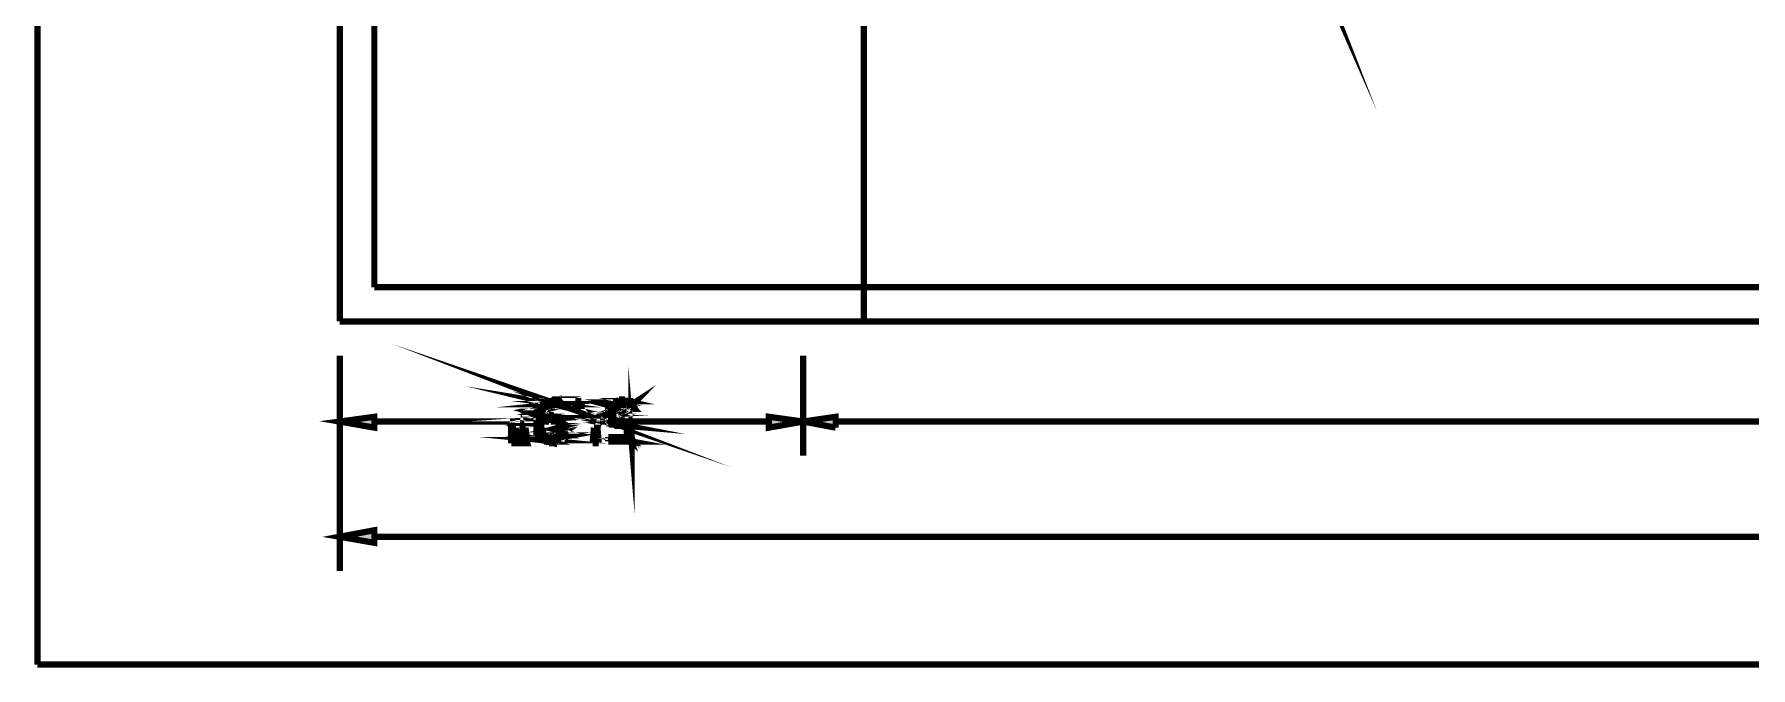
# Model space of a CAD drawing. Header units: inches. Extents: x -524 to 1067, y -71 to 1110.
# Drawn here: x 321.6 to 576.7, y -71.3 to 22.9 of the extents above; entities that cross this region are included whole.
import ezdxf

# ---------------------------------------------------------------- set-up
doc = ezdxf.new("R2010")
doc.units = ezdxf.units.IN
doc.header["$MEASUREMENT"] = 0
doc.layers.add('H', color=7, linetype='Continuous')
doc.layers.add('P', color=7, linetype='Continuous')

msp = doc.modelspace()

# ---------------------------------------------------------------- hatches: boundary and pattern name
at = {"layer": 'H', "linetype": 'Continuous'}
for points in [[(396.45, -33.09), (396.71, -32.83), (397.61, -32.64), (397.61, -32.83), (397.42, -32.83), (397.42, -33.09), (397.16, -33.28), (396.45, -33.54), (396.45, -33.09)], [(396.71, -32.83), (396.71, -32.64), (396.9, -32.64), (398.06, -32.38), (397.86, -32.64), (397.61, -32.64), (396.71, -32.83)], [(396.9, -32.64), (396.9, -32.38), (398.06, -32.38), (396.9, -32.64)], [(397.16, -32.38), (398.57, -32.18), (398.77, -32.12), (398.57, -32.18), (398.57, -32.38), (397.16, -32.38)], [(397.16, -32.38), (397.16, -32.12), (398.77, -32.12), (397.16, -32.38)], [(398.57, -32.12), (398.57, -32.12), (397.42, -32.12), (397.42, -31.93), (397.86, -31.99), (398.57, -32.12), (398.57, -32.12), (397.86, -31.99), (397.86, -31.99), (397.61, -31.93), (398.77, -32.06), (399.03, -32.12), (399.09, -32.12), (398.96, -32.12), (398.83, -32.12), (397.86, -31.99), (397.86, -31.99), (397.42, -31.93), (397.61, -31.93), (397.86, -31.99), (398.83, -32.12), (398.96, -32.12), (398.57, -32.12)], [(399.73, -32.38), (399.73, -32.38), (399.47, -32.38), (399.35, -32.25), (399.09, -32.12), (398.83, -32.12), (397.61, -31.93), (397.86, -31.67), (399.03, -32.12), (399.21, -32.12), (399.09, -32.12), (399.35, -32.25), (399.73, -32.38), (399.73, -32.38), (399.35, -32.25), (399.03, -32.12), (397.86, -31.67), (398.32, -31.67), (399.92, -32.38), (399.73, -32.38)], [(399.92, -32.38), (398.32, -31.67), (399.92, -31.67), (399.92, -32.38)], [(398.57, -31.67), (399.47, -31.48), (399.73, -31.67), (398.57, -31.67)], [(398.57, -31.67), (398.77, -31.48), (399.47, -31.48), (398.57, -31.67)], [(402.05, -32.83), (402.05, -31.67), (402.95, -31.67), (402.95, -32.83), (402.05, -32.83)], [(406.88, -33.28), (406.88, -33.09), (407.59, -33.09), (407.59, -33.99), (406.88, -34.25), (406.88, -33.73), (406.69, -33.73), (406.69, -33.54), (406.88, -33.28)], [(406.88, -32.64), (407.14, -32.38), (408.04, -32.38), (408.04, -32.64), (406.88, -32.64)], [(406.88, -33.09), (406.88, -32.64), (407.84, -32.64), (407.84, -32.83), (407.59, -33.09), (406.88, -33.09)], [(407.14, -32.38), (408.74, -32.12), (408.49, -32.38), (407.14, -32.38)], [(407.14, -32.38), (407.33, -32.12), (408.74, -32.12), (407.14, -32.38)], [(407.33, -32.12), (407.59, -31.93), (409.19, -32.12), (407.33, -32.12)], [(409.45, -32.38), (407.59, -31.93), (409.19, -32.12), (409.45, -32.38)], [(409.45, -32.38), (407.59, -31.93), (410.8, -31.93), (409.65, -32.38), (409.45, -32.38)], [(407.84, -31.93), (407.84, -31.67), (410.35, -31.67), (410.61, -31.93), (407.84, -31.93)], [(408.3, -31.67), (408.49, -31.48), (409.45, -31.48), (409.65, -31.67), (408.3, -31.67)], [(409.65, -32.38), (410.8, -31.93), (409.91, -32.38), (409.65, -32.38)], [(409.91, -32.38), (410.8, -31.93), (410.35, -32.64), (410.16, -32.64), (410.16, -32.38), (409.91, -32.38)], [(410.8, -32.83), (410.35, -32.64), (410.8, -31.93), (410.8, -32.83)], [(410.61, -32.83), (410.35, -32.64), (410.61, -32.64), (410.8, -32.83), (410.61, -32.83)], [(372.11, -35.6), (367.03, -34.7), (372.11, -33.99), (372.11, -35.6)], [(392.52, -37.92), (392.52, -35.6), (393.23, -35.6), (393.23, -37.92), (392.52, -37.92)], [(393.94, -37.92), (394.13, -35.6), (394.58, -35.6), (394.84, -37.92), (393.94, -37.92)], [(397.16, -33.73), (396.25, -33.54), (396.45, -33.54), (397.16, -33.28), (397.16, -33.73)], [(396.25, -34.44), (396.25, -33.54), (397.16, -33.73), (396.9, -33.99), (396.9, -34.25), (396.25, -34.44)], [(396.25, -34.44), (396.9, -34.25), (399.92, -34.25), (399.92, -34.44), (396.25, -34.44)], [(396.25, -34.7), (397.61, -34.5), (397.86, -34.44), (397.61, -34.5), (397.61, -34.7), (396.25, -34.7)], [(396.25, -34.7), (396.25, -34.44), (397.86, -34.44), (396.25, -34.7)], [(396.25, -35.14), (396.25, -34.89), (397.16, -34.7), (396.9, -34.89), (396.25, -35.14)], [(396.25, -34.89), (396.25, -34.7), (397.16, -34.7), (396.25, -34.89)], [(396.25, -35.14), (396.9, -34.89), (396.9, -35.14), (396.25, -35.14)], [(396.25, -36.31), (396.25, -35.4), (396.9, -35.14), (396.9, -36.11), (397.16, -36.31), (396.25, -36.31)], [(396.25, -35.4), (396.25, -35.14), (396.9, -35.14), (396.25, -35.4)], [(397.16, -34.25), (397.42, -33.99), (397.86, -33.99), (398.06, -33.73), (398.77, -33.73), (399.03, -33.99), (399.47, -33.99), (399.73, -34.25), (397.16, -34.25)], [(398.77, -34.7), (398.77, -34.44), (400.18, -34.44), (400.18, -34.7), (398.77, -34.7)], [(399.21, -34.89), (399.21, -34.76), (399.03, -34.7), (399.21, -34.7), (400.18, -34.89), (399.21, -34.89)], [(400.18, -34.89), (399.03, -34.7), (400.18, -34.7), (400.18, -34.89)], [(399.21, -36.75), (399.47, -36.56), (399.47, -36.11), (399.73, -35.85), (400.38, -35.6), (400.38, -36.31), (400.18, -36.56), (400.18, -36.75), (399.21, -36.75)], [(400.38, -35.4), (399.47, -35.14), (399.47, -34.89), (400.38, -34.89), (400.38, -35.4)], [(399.47, -35.6), (399.47, -35.14), (400.38, -35.4), (400.38, -35.6), (399.73, -35.85), (399.47, -35.6)], [(404.56, -37.92), (404.82, -35.6), (405.27, -35.6), (405.53, -37.92), (404.56, -37.92)], [(406.88, -34.44), (406.88, -34.25), (407.59, -33.99), (407.84, -34.25), (407.84, -34.44), (406.88, -34.44)], [(407.14, -34.7), (406.88, -34.44), (408.04, -34.44), (408.3, -34.7), (407.14, -34.7)], [(407.14, -34.89), (409, -34.7), (409.19, -34.7), (407.14, -34.89)], [(407.14, -34.89), (407.14, -34.7), (409, -34.7), (407.14, -34.89)], [(409.65, -35.4), (407.33, -34.89), (407.14, -34.89), (409.19, -34.7), (409.65, -35.4)], [(409.65, -35.4), (407.59, -35.14), (407.33, -35.14), (407.33, -34.89), (409.65, -35.4)], [(409.65, -35.4), (407.59, -35.14), (407.84, -35.14), (409.65, -35.4)], [(408.04, -35.4), (407.84, -35.14), (409.65, -35.4), (408.04, -35.4)], [(409.65, -35.4), (409.19, -34.7), (409.45, -34.7), (409.65, -35.4)], [(410.35, -37.72), (409.65, -35.4), (409.45, -34.7), (409.65, -34.7), (410.35, -37.72)], [(410.35, -37.72), (409.65, -34.7), (409.91, -34.7), (410.35, -37.72)], [(410.35, -37.72), (409.65, -37.01), (409.65, -35.4), (410.35, -37.72)], [(410.35, -37.72), (409.91, -34.7), (410.16, -34.7), (410.35, -37.72)], [(410.35, -37.72), (410.16, -34.7), (410.35, -34.7), (410.35, -37.72)], [(430.76, -35.6), (430.76, -33.99), (435.85, -34.7), (430.76, -35.6)], [(440.74, -35.6), (435.85, -34.7), (440.74, -33.99), (440.74, -35.6)], [(396.25, -36.56), (396.25, -36.31), (397.16, -36.31), (397.16, -36.56), (396.25, -36.56)], [(396.45, -37.01), (396.45, -36.56), (397.16, -36.56), (397.42, -36.75), (396.45, -37.01)], [(396.45, -37.01), (397.42, -36.75), (397.61, -37.01), (396.45, -37.01)], [(396.71, -37.27), (396.71, -37.01), (397.86, -37.01), (398.06, -37.27), (396.71, -37.27)], [(398.06, -37.92), (397.86, -37.72), (397.42, -37.72), (397.16, -37.46), (396.9, -37.46), (396.9, -37.27), (399.73, -37.27), (399.73, -37.46), (399.47, -37.46), (399.21, -37.72), (398.77, -37.72), (398.77, -37.92), (398.06, -37.92)], [(398.77, -37.27), (398.77, -37.01), (399.92, -37.01), (399.92, -37.27), (398.77, -37.27)], [(399.03, -37.01), (399.21, -36.75), (400.18, -36.75), (400.18, -37.01), (399.03, -37.01)], [(406.88, -37.72), (406.88, -37.01), (410.35, -37.72), (406.88, -37.72)], [(410.35, -37.72), (406.88, -37.01), (409.65, -37.01), (410.35, -37.72)], [(372.11, -52.79), (367.03, -51.82), (372.11, -50.92), (372.11, -52.79)]]:
    msp.add_hatch(color=256, dxfattribs=at).paths.add_polyline_path(points)

# ---------------------------------------------------------------- linework, layer by layer
at = {"layer": 'P', "const_width": 0.927}
for points in [[(322.02, -70.81), (322.02, 746.87), (1045.84, 746.87), (1045.84, -42.29)], [(366.96, -19.82), (366.96, 604.07)], [(372.11, 604.07), (372.11, -14.74)], [(444.86, 169.97), (444.86, -19.82)], [(511.62, 34.64), (512.97, 31.17), (511.36, 34.83), (511.62, 34.64)], [(952.88, -14.74), (372.11, -14.74)], [(957.96, -19.82), (366.96, -19.82)], [(366.96, -24.91), (366.96, -56.91)], [(366.96, -24.91), (366.96, -39.78)], [(435.85, -24.91), (435.85, -39.78)], [(435.85, -24.91), (435.85, -39.78)], [(410.1, -34.7), (410.35, -37.66), (410.35, -34.7), (410.1, -34.7)], [(399.21, -32.12), (397.61, -31.86), (399.47, -32.31), (399.21, -32.12)], [(397.61, -31.86), (399.47, -32.31), (397.8, -31.67)], [(410.1, -32.31), (410.8, -31.86), (410.1, -32.57), (410.1, -32.31)], [(398.77, -32.12), (397.16, -32.31), (398.96, -32.12), (398.77, -32.12)], [(397.16, -32.31), (398.96, -32.12), (397.16, -32.12), (397.16, -32.31)], [(397.35, -32.12), (399.21, -32.12), (397.35, -31.86), (397.35, -32.12)], [(397.16, -33.47), (396.19, -33.47), (397.16, -33.73), (397.16, -33.47)], [(398.06, -32.31), (396.9, -32.57), (398.06, -32.31), (396.9, -32.57), (397.8, -32.57)], [(397.35, -33.02), (396.45, -33.28), (397.16, -33.28), (397.35, -33.02)], [(396.9, -32.31), (398.06, -32.31), (396.9, -32.57), (396.9, -32.31)], [(396.64, -32.57), (397.61, -32.57), (396.64, -32.83)], [(399.47, -31.41), (398.51, -31.67), (399.47, -31.41), (398.51, -31.67), (399.67, -31.67), (399.47, -31.41)], [(397.35, -32.83), (396.45, -33.02), (396.64, -32.83)], [(399.92, -32.31), (398.06, -31.67), (398.25, -31.67), (399.92, -32.31)], [(396.19, -33.47), (397.16, -33.73), (396.19, -33.47)], [(397.16, -33.47), (396.19, -33.47)], [(396.19, -33.47), (396.45, -33.47)], [(399.92, -31.67), (398.25, -31.67), (399.92, -31.67), (398.25, -31.67), (399.92, -32.31)], [(398.77, -31.41), (399.47, -31.41), (398.51, -31.67), (398.77, -31.41)], [(397.35, -32.83), (396.45, -33.02)], [(396.45, -33.02), (397.35, -33.02)], [(396.45, -33.02), (397.35, -33.02)], [(397.35, -33.02), (396.45, -33.02), (396.45, -33.02), (397.35, -33.02)], [(396.45, -33.02), (397.35, -33.02)], [(396.45, -33.02), (397.35, -33.02)], [(397.35, -33.02), (396.45, -33.28)], [(396.45, -33.28), (396.45, -33.02)], [(397.16, -33.28), (396.45, -33.47), (397.16, -33.28)], [(396.45, -33.28), (397.16, -33.28)], [(397.16, -33.28), (396.45, -33.47), (396.45, -33.28)], [(397.16, -33.47), (396.45, -33.47)], [(396.45, -33.47), (397.16, -33.47), (397.16, -33.47), (396.45, -33.47)], [(397.61, -32.57), (396.64, -32.83), (397.61, -32.57)], [(397.8, -32.57), (396.64, -32.57)], [(396.64, -32.57), (396.9, -32.57)], [(397.8, -32.57), (396.64, -32.57)], [(396.64, -32.57), (397.8, -32.57), (397.8, -32.57), (396.64, -32.57)], [(397.8, -32.57), (396.64, -32.57)], [(396.64, -32.57), (396.64, -32.57)], [(397.8, -32.57), (396.64, -32.57)], [(396.64, -32.57), (397.61, -32.57), (397.8, -32.57)], [(396.64, -32.83), (396.64, -32.57)], [(397.61, -32.83), (396.64, -32.83)], [(396.64, -32.83), (397.35, -32.83), (397.61, -32.83)], [(396.64, -32.83), (397.35, -32.83)], [(398.51, -32.31), (396.9, -32.31), (398.51, -32.31)], [(398.25, -32.31), (396.9, -32.31), (398.06, -32.31)], [(397.16, -32.31), (398.51, -32.31), (396.9, -32.31)], [(396.9, -32.31), (397.16, -32.31)], [(396.9, -32.57), (397.8, -32.57)], [(398.96, -32.12), (397.16, -32.12), (398.96, -32.12)], [(399.21, -32.12), (397.16, -32.12)], [(397.16, -32.12), (397.35, -32.12)], [(398.77, -32.12), (397.16, -32.31), (398.77, -32.12)], [(398.51, -32.12), (397.16, -32.31)], [(397.16, -32.31), (398.51, -32.31), (398.51, -32.12)], [(397.8, -31.67), (399.67, -32.31), (399.47, -32.31)], [(399.21, -32.12), (397.35, -31.86), (399.21, -32.12), (399.21, -32.12), (397.35, -31.86)], [(399.21, -32.12), (397.61, -31.86), (397.35, -31.86)], [(397.35, -32.12), (399.21, -32.12)], [(397.35, -33.02), (397.35, -32.83)], [(397.35, -33.02), (397.35, -33.02)], [(397.8, -31.67), (397.61, -31.86)], [(399.47, -32.31), (397.8, -31.67), (399.47, -32.31), (399.47, -32.31), (397.8, -31.67), (399.47, -32.31)], [(397.8, -31.67), (397.8, -31.67), (399.47, -32.31)], [(397.8, -31.67), (399.67, -32.31), (397.8, -31.67), (397.8, -31.67), (399.67, -32.31)], [(397.8, -31.67), (399.92, -32.31)], [(397.8, -31.67), (399.92, -32.31)], [(398.06, -31.67), (397.8, -31.67)], [(397.8, -32.57), (398.06, -32.31)], [(399.92, -32.31), (398.06, -31.67)], [(398.06, -32.31), (398.25, -32.31)], [(399.67, -31.67), (398.25, -31.67)], [(398.25, -31.67), (399.67, -31.67)], [(399.92, -31.67), (398.25, -31.67), (398.25, -31.67), (399.92, -31.67)], [(399.67, -31.67), (398.25, -31.67)], [(398.25, -31.67), (398.51, -31.67)], [(398.51, -31.67), (399.67, -31.67)], [(398.96, -31.41), (399.47, -31.41)], [(399.47, -31.41), (398.96, -31.41)], [(398.96, -31.41), (399.21, -31.41)], [(399.21, -31.41), (398.96, -31.41), (398.96, -31.41), (398.96, -31.41)], [(399.21, -31.41), (399.47, -31.41)], [(399.47, -31.41), (399.21, -31.41)], [(399.67, -32.31), (399.67, -32.31), (399.67, -32.31)], [(399.92, -32.31), (399.67, -32.31)], [(399.92, -32.31), (399.92, -31.67)], [(401.99, -31.67), (402.89, -31.67), (401.99, -31.67), (401.99, -31.67), (402.89, -31.67)], [(401.99, -31.67), (402.89, -32.83)], [(401.99, -31.67), (402.89, -32.83), (401.99, -32.83)], [(401.99, -32.83), (401.99, -31.67)], [(402.89, -32.83), (402.89, -31.67)], [(407.59, -33.47), (406.62, -33.73), (407.59, -33.73), (407.59, -33.47)], [(409.65, -32.31), (407.59, -31.86), (410.8, -31.86)], [(408.04, -32.31), (407.07, -32.31), (408.04, -32.57), (408.04, -32.31)], [(404.56, -37.92), (405.27, -35.6), (405.46, -37.92)], [(406.88, -33.02), (407.59, -33.02), (406.88, -33.28)], [(407.59, -33.47), (406.62, -33.47), (406.88, -33.28)], [(408.49, -31.41), (409.65, -31.67), (408.23, -31.67)], [(407.59, -33.47), (406.62, -33.47), (407.59, -33.47), (407.59, -33.47), (406.62, -33.47)], [(407.59, -33.47), (406.62, -33.73), (406.62, -33.47)], [(406.88, -32.57), (407.07, -32.31)], [(408.04, -32.57), (406.88, -32.57)], [(406.88, -32.57), (408.04, -32.57)], [(408.04, -32.57), (406.88, -32.57), (407.78, -32.57)], [(406.88, -32.57), (407.78, -32.57)], [(407.78, -32.57), (406.88, -32.83)], [(406.88, -32.83), (406.88, -32.57)], [(407.78, -32.57), (406.88, -32.83)], [(406.88, -32.83), (407.78, -32.83), (407.78, -32.57)], [(408.04, -32.57), (406.88, -32.57)], [(406.88, -32.83), (407.78, -32.83)], [(407.78, -32.83), (406.88, -32.83), (406.88, -32.83), (407.78, -32.83)], [(406.88, -32.83), (407.59, -33.02)], [(406.88, -32.83), (407.59, -33.02)], [(407.59, -33.02), (406.88, -33.02), (406.88, -32.83)], [(407.59, -33.02), (406.88, -33.02)], [(406.88, -33.02), (407.59, -33.02)], [(407.59, -33.02), (406.88, -33.02)], [(406.88, -33.02), (407.59, -33.02)], [(406.88, -33.28), (406.88, -33.02)], [(407.59, -33.02), (406.88, -33.28)], [(406.88, -33.28), (407.59, -33.28), (407.59, -33.02)], [(406.88, -33.28), (407.59, -33.28), (406.88, -33.28), (406.88, -33.28), (407.59, -33.28)], [(406.88, -33.28), (407.59, -33.47)], [(406.88, -33.28), (407.59, -33.47)], [(408.68, -32.12), (408.49, -32.31), (407.07, -32.31)], [(407.07, -32.31), (408.68, -32.12)], [(408.68, -32.12), (407.07, -32.31), (408.68, -32.12)], [(408.68, -32.12), (407.33, -32.12), (407.07, -32.31)], [(407.07, -32.31), (408.68, -32.12)], [(408.23, -32.31), (407.07, -32.31), (408.23, -32.31)], [(407.07, -32.31), (408.04, -32.57)], [(408.49, -32.31), (407.07, -32.31)], [(407.07, -32.31), (408.49, -32.31)], [(408.23, -32.31), (407.07, -32.31), (407.07, -32.31), (408.23, -32.31)], [(408.49, -32.31), (407.07, -32.31)], [(407.07, -32.31), (408.49, -32.31)], [(407.33, -32.12), (407.59, -31.86)], [(408.94, -32.12), (407.33, -32.12), (408.94, -32.12), (407.33, -32.12), (407.33, -32.12), (408.94, -32.12)], [(408.94, -32.12), (407.33, -32.12), (408.94, -32.12)], [(409.19, -32.12), (407.33, -32.12)], [(408.94, -32.12), (407.33, -32.12), (408.94, -32.12)], [(407.59, -31.86), (409.19, -32.12)], [(409.19, -32.12), (409.39, -32.31), (407.59, -31.86)], [(407.59, -31.86), (409.19, -32.12)], [(409.39, -32.31), (407.59, -31.86), (407.59, -31.86), (409.39, -32.31)], [(409.39, -32.31), (407.59, -31.86), (409.39, -32.31)], [(410.8, -31.86), (407.59, -31.86), (410.55, -31.86), (410.8, -31.86)], [(407.59, -31.86), (410.55, -31.86), (407.78, -31.86), (407.59, -31.86)], [(407.59, -33.02), (407.78, -32.83)], [(407.59, -33.02), (407.59, -33.02)], [(407.59, -33.47), (407.59, -33.28)], [(407.78, -31.86), (410.35, -31.67), (410.55, -31.86)], [(407.78, -31.86), (410.35, -31.67)], [(410.35, -31.67), (407.78, -31.67)], [(407.78, -31.67), (407.78, -31.86)], [(410.35, -31.67), (407.78, -31.67), (410.35, -31.67), (410.35, -31.67), (407.78, -31.67)], [(410.35, -31.67), (408.04, -31.67), (407.78, -31.67)], [(410.55, -31.86), (407.78, -31.86)], [(407.78, -32.57), (408.04, -32.57)], [(410.35, -31.67), (408.04, -31.67), (410.1, -31.67), (410.35, -31.67)], [(408.04, -31.67), (410.1, -31.67), (409.84, -31.67)], [(409.84, -31.67), (408.04, -31.67)], [(409.84, -31.67), (408.04, -31.67), (408.23, -31.67)], [(409.19, -34.7), (409.65, -35.34), (409.39, -34.7), (409.19, -34.7)], [(408.23, -31.67), (408.49, -31.41)], [(409.65, -31.67), (408.23, -31.67)], [(408.23, -31.67), (409.84, -31.67), (409.65, -31.67)], [(408.23, -31.67), (409.84, -31.67), (408.23, -31.67), (408.23, -31.67), (409.84, -31.67), (408.23, -31.67)], [(409.84, -31.67), (409.84, -31.67), (408.23, -31.67)], [(409.39, -31.41), (408.49, -31.41), (408.68, -31.41)], [(409.39, -31.41), (408.49, -31.41)], [(408.49, -31.41), (409.65, -31.67)], [(408.49, -32.31), (408.49, -32.31)], [(409.19, -31.41), (408.68, -31.41), (409.19, -31.41)], [(409.39, -31.41), (408.68, -31.41)], [(408.68, -31.41), (409.39, -31.41), (409.39, -31.41), (408.68, -31.41)], [(408.94, -31.41), (408.68, -31.41), (408.94, -31.41)], [(409.19, -31.41), (408.68, -31.41), (408.68, -31.41), (409.19, -31.41)], [(409.65, -31.67), (409.39, -31.41)], [(410.8, -31.86), (409.65, -32.31)], [(409.65, -32.31), (410.8, -31.86), (409.65, -32.31), (410.8, -31.86)], [(409.84, -32.31), (409.65, -32.31)], [(410.8, -31.86), (409.84, -32.31)], [(410.8, -31.86), (409.84, -32.31), (409.84, -32.31), (410.8, -31.86)], [(409.84, -32.31), (410.8, -31.86), (409.84, -32.31)], [(410.8, -31.86), (410.1, -32.57)], [(410.1, -32.57), (410.35, -32.57)], [(410.55, -32.57), (410.8, -32.83), (410.55, -32.83)], [(410.35, -32.57), (410.8, -31.86)], [(410.8, -31.86), (410.35, -32.57)], [(410.35, -32.57), (410.8, -32.83), (410.35, -32.57)], [(410.35, -32.57), (410.8, -32.83)], [(410.55, -32.83), (410.55, -32.57)], [(410.8, -32.83), (410.8, -31.86)], [(372.11, -35.6), (372.11, -33.99), (366.96, -34.7), (372.11, -35.6)], [(372.11, -34.7), (392.26, -34.7)], [(396.19, -34.44), (399.92, -34.18), (396.9, -34.18)], [(397.61, -34.7), (396.19, -34.7), (397.61, -34.44), (397.61, -34.7)], [(397.16, -34.7), (396.9, -34.89), (396.19, -34.89), (397.16, -34.7)], [(393.16, -37.92), (392.46, -35.6), (393.16, -35.6)], [(392.46, -37.92), (393.16, -37.92), (392.46, -35.6)], [(392.46, -35.6), (392.46, -37.92)], [(397.61, -34.44), (397.8, -34.44), (396.19, -34.7)], [(396.19, -34.7), (397.16, -34.7), (396.19, -34.89)], [(393.16, -35.6), (393.16, -37.92)], [(396.9, -33.99), (396.19, -34.18), (396.9, -34.18)], [(393.87, -37.92), (394.84, -37.92), (394.13, -35.6), (393.87, -37.92)], [(396.19, -33.99), (396.9, -33.99), (396.19, -34.18), (396.19, -33.99)], [(396.9, -35.6), (396.19, -35.6), (396.9, -35.85)], [(397.16, -33.73), (396.19, -33.73), (396.9, -33.99)], [(394.84, -37.92), (394.13, -35.6)], [(394.13, -35.6), (394.58, -35.6)], [(400.12, -34.7), (398.77, -34.44), (400.12, -34.44), (400.12, -34.7)], [(394.58, -35.6), (394.84, -37.92)], [(396.19, -34.18), (396.9, -34.18), (396.19, -34.44), (396.19, -34.18)], [(396.19, -35.6), (396.9, -35.85), (396.19, -35.85), (396.19, -35.6)], [(398.77, -34.7), (400.12, -34.7), (398.77, -34.44), (398.77, -34.7)], [(396.19, -36.05), (397.16, -36.31), (396.9, -36.05)], [(396.19, -33.73), (397.16, -33.73)], [(397.16, -33.73), (396.19, -33.73)], [(396.19, -33.73), (396.19, -33.73)], [(396.19, -33.73), (396.9, -33.99)], [(396.19, -33.99), (396.19, -33.73)], [(396.9, -33.99), (396.19, -33.99)], [(396.9, -33.99), (396.19, -33.99)], [(396.19, -33.99), (396.9, -33.99)], [(396.19, -34.44), (399.92, -34.18), (399.92, -34.44)], [(396.9, -34.18), (396.19, -34.44)], [(396.19, -34.7), (397.61, -34.44)], [(398.25, -34.44), (396.19, -34.44)], [(396.19, -34.44), (398.25, -34.44)], [(398.06, -34.44), (396.19, -34.44), (397.8, -34.44), (398.06, -34.44)], [(396.19, -34.44), (397.8, -34.44)], [(397.8, -34.44), (396.19, -34.7), (396.19, -34.44)], [(398.25, -34.44), (396.19, -34.44), (399.92, -34.44), (398.25, -34.44)], [(396.19, -34.44), (399.92, -34.44), (396.19, -34.44), (396.19, -34.44), (399.92, -34.44)], [(397.61, -34.7), (396.19, -34.7), (397.61, -34.7)], [(397.35, -34.7), (396.19, -34.7), (397.16, -34.7)], [(396.19, -34.89), (396.19, -34.7)], [(397.16, -34.7), (396.19, -34.89), (397.16, -34.7), (397.16, -34.7)], [(396.9, -34.89), (396.19, -35.14), (396.9, -34.89), (396.19, -35.14)], [(396.19, -35.14), (396.9, -35.14), (396.9, -34.89)], [(396.9, -34.89), (396.19, -34.89), (396.9, -34.89), (396.9, -34.89), (396.19, -34.89)], [(396.9, -34.89), (396.19, -35.14), (396.19, -34.89)], [(396.9, -35.14), (396.19, -35.34), (396.9, -35.14), (396.19, -35.34)], [(396.19, -35.34), (396.9, -35.34), (396.9, -35.14)], [(396.19, -35.14), (396.9, -35.14)], [(396.9, -35.14), (396.19, -35.14)], [(396.19, -35.14), (396.9, -35.14)], [(396.9, -35.14), (396.19, -35.34), (396.19, -35.14)], [(396.19, -35.34), (396.9, -35.34)], [(396.9, -35.34), (396.19, -35.6), (396.19, -35.34)], [(396.9, -35.34), (396.19, -35.6)], [(396.19, -35.6), (396.9, -35.6)], [(396.19, -35.6), (396.9, -35.6)], [(396.9, -35.6), (396.19, -35.6)], [(396.19, -35.6), (396.19, -35.6)], [(396.9, -35.85), (396.19, -35.85)], [(396.19, -35.85), (396.9, -35.85), (396.9, -35.85), (396.19, -35.85)], [(396.9, -35.85), (396.19, -36.05), (396.19, -35.85)], [(396.9, -35.85), (396.19, -36.05)], [(396.19, -36.05), (396.9, -36.05), (396.9, -35.85)], [(396.19, -36.05), (396.9, -36.05), (396.19, -36.05), (396.19, -36.05), (396.9, -36.05)], [(396.19, -36.05), (397.16, -36.31)], [(397.16, -36.31), (396.19, -36.31), (396.19, -36.05)], [(400.38, -35.34), (399.47, -35.6), (400.38, -35.6), (400.38, -35.34)], [(400.38, -36.31), (399.47, -36.05), (400.38, -36.05), (400.38, -36.31)], [(396.9, -33.99), (397.16, -33.73)], [(396.9, -33.99), (396.9, -33.99)], [(396.9, -34.18), (396.9, -33.99)], [(399.92, -34.18), (396.9, -34.18)], [(396.9, -34.18), (399.92, -34.18)], [(399.67, -34.18), (396.9, -34.18)], [(396.9, -34.18), (399.67, -34.18)], [(396.9, -34.18), (399.67, -34.18)], [(399.67, -34.18), (397.16, -34.18), (396.9, -34.18)], [(396.9, -35.6), (396.9, -35.34)], [(396.9, -35.85), (396.9, -35.6)], [(397.16, -34.18), (399.47, -33.99)], [(397.16, -34.18), (399.47, -33.99)], [(399.47, -33.99), (397.35, -33.99), (397.16, -34.18)], [(399.67, -34.18), (397.16, -34.18)], [(397.16, -34.7), (397.35, -34.7)], [(399.47, -33.99), (397.35, -33.99)], [(397.35, -33.99), (399.47, -33.99)], [(397.35, -33.99), (399.47, -33.99)], [(399.47, -33.99), (397.35, -33.99), (397.35, -33.99), (399.47, -33.99)], [(397.35, -33.99), (399.21, -33.99), (399.47, -33.99)], [(397.35, -33.99), (399.21, -33.99)], [(399.21, -33.99), (397.61, -33.99), (397.35, -33.99)], [(399.21, -33.99), (397.61, -33.99)], [(397.61, -33.99), (398.96, -33.99), (399.21, -33.99)], [(397.61, -33.99), (398.96, -33.99)], [(398.96, -33.99), (397.61, -33.99), (397.61, -33.99), (398.96, -33.99)], [(397.61, -33.99), (398.96, -33.99)], [(397.61, -33.99), (398.96, -33.99), (397.8, -33.99)], [(397.8, -33.99), (397.61, -33.99)], [(398.06, -33.73), (397.8, -33.99)], [(398.96, -33.99), (397.8, -33.99)], [(397.8, -33.99), (398.96, -33.99), (398.96, -33.99), (397.8, -33.99)], [(398.96, -33.99), (398.06, -33.73)], [(398.96, -33.99), (398.06, -33.73)], [(398.06, -33.73), (398.77, -33.73)], [(398.06, -33.73), (398.77, -33.73)], [(398.77, -33.73), (398.06, -33.73), (398.06, -33.73), (398.77, -33.73)], [(398.06, -33.73), (398.51, -33.73), (398.77, -33.73)], [(398.06, -33.73), (398.51, -33.73)], [(398.51, -33.73), (398.25, -33.73), (398.06, -33.73)], [(398.51, -33.73), (398.25, -33.73)], [(398.25, -33.73), (398.51, -33.73)], [(400.12, -34.44), (398.51, -34.44), (398.25, -34.44), (400.12, -34.44)], [(399.92, -34.44), (398.25, -34.44), (400.12, -34.44), (399.92, -34.44)], [(398.25, -34.44), (400.12, -34.44)], [(400.12, -34.44), (398.25, -34.44)], [(398.25, -34.44), (398.25, -34.44)], [(398.77, -34.44), (400.12, -34.44), (398.51, -34.44)], [(398.51, -34.44), (398.77, -34.44)], [(398.77, -33.73), (398.96, -33.99)], [(398.77, -34.7), (400.12, -34.7)], [(400.12, -34.7), (398.77, -34.7)], [(399.47, -36.5), (400.38, -36.31), (400.12, -36.5)], [(398.96, -33.99), (398.96, -33.99)], [(398.96, -34.7), (400.12, -34.89), (398.96, -34.7)], [(398.96, -34.7), (400.12, -34.7), (398.96, -34.7), (398.96, -34.7), (400.12, -34.7)], [(398.96, -34.7), (400.12, -34.89)], [(399.21, -34.7), (400.12, -34.89)], [(399.21, -34.89), (399.21, -34.7)], [(400.12, -34.89), (399.21, -34.89)], [(399.21, -34.89), (400.12, -34.89)], [(400.12, -34.89), (399.21, -34.89)], [(399.21, -34.89), (400.38, -34.89), (400.12, -34.89)], [(399.21, -34.89), (400.38, -34.89)], [(399.47, -34.89), (399.21, -34.89)], [(400.12, -34.89), (399.21, -34.89)], [(399.47, -33.99), (399.67, -34.18)], [(399.47, -33.99), (399.47, -33.99)], [(400.38, -34.89), (399.47, -34.89)], [(400.38, -34.89), (399.47, -34.89)], [(399.47, -34.89), (400.38, -35.14), (400.38, -34.89)], [(399.47, -34.89), (400.38, -35.14)], [(399.47, -35.14), (399.47, -34.89)], [(399.47, -35.14), (400.38, -35.34), (399.47, -35.14)], [(400.38, -35.14), (399.47, -35.14)], [(400.38, -35.14), (399.47, -35.14)], [(399.47, -35.14), (400.38, -35.34), (400.38, -35.14)], [(399.47, -35.34), (400.38, -35.34)], [(400.38, -35.34), (399.47, -35.34)], [(399.47, -35.34), (399.47, -35.34)], [(400.38, -35.34), (399.47, -35.34)], [(399.47, -35.34), (400.38, -35.34), (400.38, -35.34), (399.47, -35.34)], [(400.38, -35.34), (399.47, -35.6)], [(399.47, -35.6), (399.47, -35.34)], [(399.47, -35.6), (400.38, -35.6)], [(399.67, -35.85), (399.47, -35.6)], [(399.67, -35.85), (399.47, -36.05)], [(400.38, -36.31), (399.47, -36.05), (399.47, -36.31)], [(399.47, -36.05), (400.38, -36.05)], [(399.67, -34.18), (399.67, -34.18)], [(400.38, -35.6), (399.67, -35.85)], [(400.38, -35.6), (399.67, -35.85)], [(400.38, -36.05), (399.67, -35.85)], [(400.38, -36.05), (399.67, -35.85)], [(399.67, -35.85), (400.38, -35.85), (400.38, -36.05)], [(399.67, -35.85), (400.38, -35.85)], [(400.38, -35.85), (399.67, -35.85)], [(399.67, -35.85), (399.67, -35.85)], [(400.38, -35.85), (399.67, -35.85)], [(399.67, -35.85), (400.38, -35.85), (400.38, -35.85), (399.67, -35.85)], [(400.12, -34.89), (400.12, -34.7)], [(400.38, -35.85), (400.38, -35.6)], [(407.07, -34.89), (408.68, -34.7), (407.07, -34.7), (407.07, -34.89)], [(406.88, -34.44), (408.23, -34.7), (407.07, -34.7), (406.88, -34.44)], [(404.56, -37.92), (404.75, -35.6), (404.56, -37.92), (404.56, -37.92), (404.75, -35.6)], [(404.56, -37.92), (405.27, -35.6), (404.75, -35.6)], [(406.88, -33.99), (407.59, -33.99), (406.88, -34.18)], [(407.59, -33.73), (406.88, -33.73), (407.59, -33.99), (407.59, -33.73)], [(406.88, -34.18), (407.78, -34.44), (406.88, -34.44), (406.88, -34.18)], [(406.62, -33.73), (407.59, -33.73)], [(407.59, -33.73), (406.88, -33.73), (406.62, -33.73)], [(406.88, -33.73), (407.59, -33.99)], [(406.88, -33.99), (406.88, -33.73)], [(407.59, -33.99), (407.78, -34.18), (406.88, -34.18)], [(406.88, -34.18), (407.59, -33.99)], [(407.59, -33.99), (406.88, -33.99)], [(407.59, -33.99), (406.88, -33.99)], [(406.88, -33.99), (407.59, -33.99)], [(406.88, -34.18), (406.88, -33.99)], [(407.78, -34.18), (406.88, -34.18)], [(406.88, -34.18), (407.78, -34.18)], [(406.88, -34.18), (407.78, -34.18)], [(407.78, -34.18), (406.88, -34.18), (406.88, -34.18), (407.78, -34.18)], [(406.88, -34.18), (407.78, -34.44)], [(407.78, -34.44), (406.88, -34.44)], [(406.88, -34.44), (407.78, -34.44)], [(408.04, -34.44), (406.88, -34.44)], [(406.88, -34.44), (408.04, -34.44), (408.04, -34.44), (406.88, -34.44)], [(408.04, -34.44), (406.88, -34.44)], [(406.88, -34.44), (406.88, -34.44)], [(408.04, -34.44), (406.88, -34.44)], [(406.88, -34.44), (408.23, -34.7)], [(408.94, -34.7), (407.07, -34.89), (408.94, -34.7)], [(409.19, -34.7), (407.07, -34.89), (409.19, -34.7), (409.19, -34.7)], [(408.94, -34.7), (407.07, -34.89), (408.68, -34.7)], [(408.68, -34.7), (407.07, -34.7)], [(407.07, -34.7), (408.68, -34.7), (408.68, -34.7), (407.07, -34.7)], [(408.49, -34.7), (407.07, -34.7)], [(408.23, -34.7), (407.07, -34.7), (408.23, -34.7)], [(408.49, -34.7), (407.07, -34.7)], [(407.07, -34.7), (408.49, -34.7)], [(407.07, -34.89), (409.19, -34.7)], [(409.65, -35.34), (407.07, -34.89)], [(407.07, -34.89), (407.33, -34.89)], [(409.65, -35.34), (407.07, -34.89)], [(409.65, -35.34), (407.33, -35.14), (407.33, -34.89), (409.65, -35.34)], [(407.33, -34.89), (409.65, -35.34)], [(407.59, -35.14), (409.65, -35.34), (407.33, -35.14)], [(407.33, -35.14), (407.59, -35.14)], [(407.59, -33.99), (407.59, -33.99)], [(409.65, -35.34), (407.59, -35.14)], [(407.59, -35.14), (407.78, -35.14)], [(409.65, -35.34), (407.59, -35.14), (407.59, -35.14), (409.65, -35.34)], [(407.78, -34.18), (407.78, -34.18)], [(407.78, -34.44), (407.78, -34.18)], [(407.78, -35.14), (408.04, -35.34), (409.65, -35.34)], [(409.65, -35.34), (407.78, -35.14)], [(407.78, -35.14), (409.65, -35.34)], [(408.23, -34.7), (408.04, -34.44)], [(408.04, -35.34), (409.65, -35.34)], [(409.65, -35.34), (408.04, -35.34)], [(408.04, -35.34), (409.65, -35.34)], [(409.65, -35.34), (408.04, -35.34)], [(408.04, -35.34), (408.04, -35.34)], [(409.39, -35.34), (408.23, -35.34), (408.49, -35.34)], [(409.39, -35.34), (408.23, -35.34), (409.65, -35.34)], [(408.23, -35.34), (409.65, -35.34)], [(409.65, -35.34), (408.23, -35.34)], [(408.23, -35.34), (408.23, -35.34)], [(408.68, -34.7), (408.49, -34.7)], [(408.49, -34.7), (408.49, -34.7)], [(409.39, -35.34), (408.49, -35.34)], [(408.49, -35.34), (408.68, -35.34)], [(409.39, -35.34), (408.49, -35.34)], [(408.49, -35.34), (409.39, -35.34), (409.39, -35.34), (408.49, -35.34)], [(408.68, -34.7), (408.94, -34.7)], [(408.94, -35.34), (408.68, -35.34)], [(408.68, -35.34), (408.94, -35.34)], [(409.19, -35.34), (408.68, -35.34)], [(408.68, -35.34), (409.19, -35.34), (409.19, -35.34), (408.68, -35.34)], [(409.19, -35.34), (408.68, -35.34)], [(408.68, -35.34), (408.68, -35.34)], [(409.19, -35.34), (408.68, -35.34)], [(408.68, -35.34), (409.39, -35.34)], [(408.68, -35.34), (409.39, -35.34)], [(409.19, -34.7), (409.65, -35.34)], [(409.39, -35.34), (409.19, -35.34)], [(410.35, -37.66), (409.39, -34.7), (409.65, -34.7)], [(409.65, -35.34), (409.39, -34.7)], [(409.39, -34.7), (409.39, -34.7)], [(409.39, -34.7), (409.65, -35.34)], [(409.65, -35.34), (410.35, -37.66), (409.39, -34.7)], [(409.39, -34.7), (409.65, -35.34)], [(409.65, -35.34), (409.39, -35.34)], [(409.65, -34.7), (410.35, -37.66)], [(409.65, -34.7), (410.35, -37.66)], [(409.84, -34.7), (409.65, -34.7)], [(409.65, -35.34), (409.65, -37.01)], [(409.65, -37.01), (410.35, -37.66), (409.65, -35.34)], [(410.35, -37.66), (409.84, -34.7)], [(410.35, -37.66), (409.84, -34.7), (409.84, -34.7), (410.35, -37.66)], [(409.84, -34.7), (410.35, -37.66)], [(410.1, -34.7), (409.84, -34.7)], [(410.35, -37.66), (410.1, -34.7)], [(410.35, -37.66), (410.1, -34.7)], [(410.1, -34.7), (410.1, -34.7)], [(410.1, -34.7), (410.35, -37.66)], [(410.35, -37.66), (410.35, -34.7)], [(410.35, -34.7), (410.35, -34.7)], [(410.35, -34.7), (410.35, -37.66)], [(430.76, -34.7), (410.55, -34.7)], [(430.76, -35.6), (430.76, -33.99), (435.85, -34.7), (430.76, -35.6)], [(440.68, -35.6), (440.68, -33.99), (435.85, -34.7)], [(435.85, -34.7), (440.68, -35.6)], [(440.68, -34.7), (658.08, -34.7)], [(399.21, -37.66), (397.16, -37.46), (399.47, -37.46)], [(397.16, -36.31), (396.19, -36.5), (397.16, -36.5), (397.16, -36.31)], [(396.45, -36.5), (397.35, -36.75), (396.45, -36.75)], [(398.77, -37.92), (397.8, -37.66), (398.77, -37.66), (398.77, -37.92)], [(398.77, -37.01), (399.92, -37.01), (398.77, -37.21)], [(400.12, -36.75), (398.96, -37.01), (400.12, -37.01)], [(397.16, -36.31), (396.19, -36.31)], [(396.19, -36.31), (397.16, -36.31)], [(397.16, -36.31), (396.19, -36.31)], [(396.19, -36.31), (397.16, -36.31), (397.16, -36.31), (396.19, -36.31)], [(397.16, -36.31), (396.19, -36.5)], [(396.19, -36.5), (396.19, -36.31)], [(396.19, -36.5), (397.16, -36.5)], [(397.16, -36.5), (396.19, -36.5)], [(396.19, -36.5), (397.16, -36.5)], [(396.45, -36.5), (396.19, -36.5)], [(399.21, -36.75), (400.12, -36.75), (398.96, -37.01)], [(396.45, -36.5), (397.35, -36.75), (397.16, -36.5)], [(397.16, -36.5), (396.45, -36.5)], [(397.16, -36.5), (396.45, -36.5)], [(396.45, -36.75), (396.45, -36.5)], [(397.35, -36.75), (396.45, -37.01), (397.35, -36.75), (396.45, -37.01)], [(397.35, -36.75), (396.45, -36.75)], [(396.45, -36.75), (397.35, -36.75)], [(396.45, -36.75), (397.35, -36.75)], [(397.35, -36.75), (396.45, -37.01)], [(396.45, -37.01), (396.45, -36.75)], [(396.45, -37.01), (397.61, -37.01)], [(396.45, -37.01), (397.61, -37.01)], [(396.64, -37.01), (396.45, -37.01)], [(396.64, -37.21), (397.8, -37.01), (398.06, -37.21)], [(396.64, -37.21), (397.8, -37.01)], [(397.8, -37.01), (396.64, -37.01), (396.64, -37.21)], [(397.8, -37.01), (396.64, -37.01)], [(396.64, -37.01), (397.61, -37.01), (397.8, -37.01)], [(396.64, -37.01), (397.61, -37.01)], [(397.61, -37.01), (397.61, -37.01), (396.64, -37.01)], [(397.61, -37.01), (396.64, -37.01)], [(398.25, -37.21), (396.64, -37.21), (398.06, -37.21)], [(396.64, -37.21), (398.06, -37.21), (398.06, -37.21), (396.64, -37.21)], [(398.06, -37.21), (396.64, -37.21)], [(398.25, -37.21), (396.64, -37.21), (399.92, -37.21), (398.25, -37.21)], [(396.64, -37.21), (399.92, -37.21), (396.9, -37.21), (396.64, -37.21)], [(399.67, -37.46), (396.9, -37.21)], [(396.9, -37.21), (396.9, -37.46)], [(399.67, -37.46), (396.9, -37.21)], [(396.9, -37.21), (399.67, -37.21), (399.67, -37.46)], [(396.9, -37.21), (399.67, -37.21)], [(399.92, -37.21), (396.9, -37.21)], [(399.47, -37.46), (396.9, -37.46)], [(396.9, -37.46), (397.16, -37.46)], [(399.47, -37.46), (396.9, -37.46), (399.67, -37.46), (399.47, -37.46)], [(396.9, -37.46), (399.67, -37.46)], [(399.21, -37.66), (397.16, -37.46)], [(397.16, -37.46), (397.35, -37.66)], [(397.16, -37.46), (399.47, -37.46)], [(399.47, -37.46), (397.16, -37.46)], [(397.16, -37.46), (397.16, -37.46)], [(399.47, -37.46), (397.16, -37.46)], [(397.16, -37.46), (399.47, -37.46), (399.47, -37.46), (397.16, -37.46)], [(397.61, -37.01), (397.35, -36.75)], [(397.35, -36.75), (397.35, -36.75)], [(398.96, -37.66), (397.35, -37.66), (397.61, -37.66)], [(398.96, -37.66), (397.35, -37.66), (399.21, -37.66)], [(397.35, -37.66), (399.21, -37.66)], [(399.21, -37.66), (397.35, -37.66), (397.35, -37.66), (399.21, -37.66)], [(397.35, -37.66), (399.21, -37.66)], [(397.35, -37.66), (399.21, -37.66)], [(397.8, -37.66), (398.77, -37.66), (397.61, -37.66)], [(397.61, -37.66), (397.8, -37.66)], [(398.77, -37.66), (397.61, -37.66), (398.96, -37.66), (398.77, -37.66)], [(397.61, -37.66), (398.96, -37.66)], [(398.77, -37.92), (397.8, -37.66)], [(397.8, -37.66), (398.06, -37.92)], [(398.06, -37.21), (398.25, -37.21)], [(398.25, -37.92), (398.06, -37.92), (398.25, -37.92), (398.51, -37.92), (398.25, -37.92)], [(398.06, -37.92), (398.51, -37.92), (398.06, -37.92), (398.06, -37.92), (398.51, -37.92)], [(398.06, -37.92), (398.77, -37.92)], [(398.06, -37.92), (398.77, -37.92)], [(399.21, -36.75), (400.12, -36.75), (399.47, -36.5)], [(398.25, -37.21), (399.92, -37.21)], [(399.92, -37.21), (398.51, -37.21), (398.25, -37.21)], [(399.92, -37.21), (398.51, -37.21)], [(398.51, -37.21), (398.77, -37.21)], [(398.77, -37.92), (398.51, -37.92)], [(398.77, -37.21), (398.77, -37.01)], [(399.92, -37.01), (398.77, -37.21)], [(398.77, -37.21), (399.92, -37.21), (399.92, -37.01)], [(398.77, -37.21), (399.92, -37.21)], [(398.96, -37.01), (399.21, -36.75)], [(398.96, -37.01), (399.92, -37.01)], [(399.92, -37.01), (398.96, -37.01)], [(398.96, -37.01), (400.12, -37.01)], [(400.12, -37.01), (398.96, -37.01), (398.96, -37.01), (400.12, -37.01)], [(398.96, -37.01), (399.92, -37.01)], [(399.21, -37.66), (398.96, -37.66)], [(399.47, -36.5), (399.21, -36.75)], [(399.21, -36.75), (400.12, -36.75)], [(400.12, -36.75), (399.21, -36.75)], [(399.21, -36.75), (400.12, -36.75)], [(400.12, -36.75), (399.21, -36.75)], [(399.21, -36.75), (400.12, -36.75)], [(400.12, -36.75), (400.12, -36.75), (399.21, -36.75)], [(399.47, -37.46), (399.21, -37.66)], [(399.21, -37.66), (399.21, -37.66)], [(399.47, -36.5), (400.38, -36.31)], [(400.38, -36.31), (399.47, -36.31)], [(399.47, -36.31), (399.47, -36.5)], [(400.38, -36.31), (399.47, -36.31)], [(399.47, -36.31), (400.38, -36.31), (400.38, -36.31), (399.47, -36.31)], [(400.12, -36.75), (399.47, -36.5)], [(399.47, -36.5), (400.12, -36.5)], [(399.47, -36.5), (400.12, -36.5)], [(400.12, -36.5), (399.47, -36.5)], [(399.47, -36.5), (399.47, -36.5)], [(400.12, -36.5), (399.47, -36.5)], [(399.67, -37.21), (399.92, -37.21)], [(399.92, -37.01), (400.12, -37.01)], [(400.12, -36.5), (400.12, -36.75)], [(400.12, -37.01), (400.12, -36.75)], [(405.46, -37.92), (404.56, -37.92)], [(406.88, -37.01), (410.35, -37.66), (406.88, -37.66)], [(406.88, -37.66), (406.88, -37.01)], [(406.88, -37.01), (409.65, -37.01)], [(409.65, -37.01), (406.88, -37.01)], [(406.88, -37.01), (406.88, -37.01)], [(409.65, -37.01), (406.88, -37.01)], [(406.88, -37.01), (410.35, -37.66), (409.65, -37.01)], [(322.02, -70.81), (1045.84, -70.81), (1045.84, -42.29)], [(372.11, -52.72), (372.11, -50.85), (366.96, -51.82), (372.11, -52.72)], [(372.11, -51.82), (650.42, -51.82)]]:
    msp.add_lwpolyline(points, dxfattribs=at)

doc.saveas('drawing.dxf')
